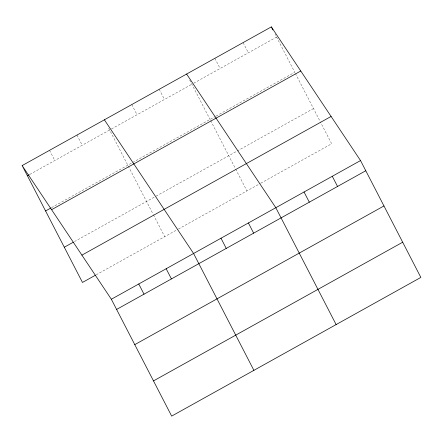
<?xml version="1.0" encoding="UTF-8"?>
<svg xmlns="http://www.w3.org/2000/svg" width="443" height="443" viewBox="0 0 443 443"><rect width="100%" height="100%" fill="white"/><g stroke="black" fill="none" stroke-linecap="round" stroke-linejoin="round"><path stroke-width="0.33" stroke-dasharray="2.21 1.66" d="M29.792 174.431L109.637 129.993M111.426 128.996L191.869 84.225M193.669 83.223L276.593 37.074M51.538 207.645L215.448 116.42M216.046 116.088L294.761 72.275L275.042 34.078M74.43 241.596L155.465 196.493M156.063 196.16L313.483 108.552M96.175 274.81L177.809 229.374M178.402 229.048L260.152 183.552M260.75 183.214L331.652 143.754L320.372 121.903M295.387 73.488L320.062 121.293M243.096 42.606L248.351 52.789M214.855 58.326L220.11 68.51M189.704 80.033L210.037 119.433M210.663 120.64L235.338 168.451M235.654 169.054L246.928 190.905M159.203 89.298L164.458 99.481M131.792 104.554L137.048 114.737M108.707 128.193L153.106 214.213M153.422 214.822L164.696 236.673M76.971 135.065L82.226 145.249M49.561 150.321L54.816 160.499"/><path stroke-width="0.66" d="M22.15 165.577L271.332 26.89L360.53 160.56L420.85 277.423L171.668 416.11L111.348 299.246L22.15 165.577L82.47 282.44L95.577 275.142M27.405 175.755L29.194 174.763M45.574 210.962L50.939 207.977M51.587 209.689L300.769 71.002M64.296 247.233L73.233 242.26M81.911 255.135L331.098 116.448M111.348 299.246L360.53 160.56M116.603 309.43L365.785 170.743M134.772 344.632L383.959 205.951M153.494 380.902L402.681 242.221M186.614 74.042L275.812 207.712L336.126 324.581M104.382 119.809L193.58 253.479L253.894 370.342M271.332 26.89L272.882 29.886M332.289 176.281L337.549 186.464M304.048 191.996L309.308 202.18M248.401 222.967L253.656 233.151M220.991 238.223L226.246 248.407M166.169 268.735L171.424 278.918M138.759 283.991L144.014 294.174"/></g></svg>
